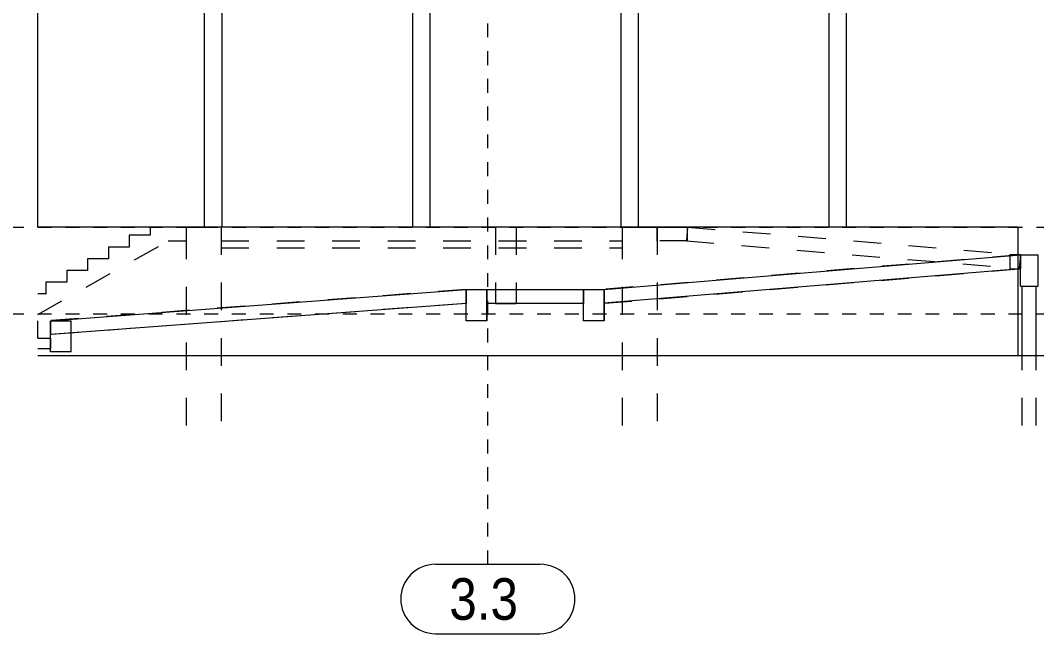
# Model space of a CAD drawing. Header units: millimetres. Extents: x 652937 to 1670132, y 1473552 to 2851037.
# Drawn here: x 663580.34 to 663594.99, y 1524519.41 to 1524528.25 of the extents above; entities that cross this region are included whole.
import ezdxf

# ---------------------------------------------------------------- set-up
doc = ezdxf.new("R2010")
doc.units = ezdxf.units.MM
for name, pattern in [('XKITLINE00', [0]), ('XKITLINE01', [4, 1, -1, 1, -1]), ('XKITLINE02', [4, 2, -2])]:
    doc.linetypes.add(name, pattern=pattern)
doc.layers.add('Part', color=7, linetype='Continuous', lineweight=0)
doc.layers.add('S-GRID', color=7, linetype='Continuous', lineweight=9)
doc.styles.add('Arial', font='arial.ttf')

# ---------------------------------------------------------------- blocks, each defined once
blk = doc.blocks.new('*A39414465')
at = {"layer": 'S-GRID', "color": 7, "linetype": 'XKITLINE01', "lineweight": 0}
blk.add_line((-30.905117, -124.470099), (129.806536, -124.470099), dxfattribs=at)
blk = doc.blocks.new('*A39424466')
at = {"layer": 'S-GRID', "color": 7, "linetype": 'XKITLINE01', "lineweight": 0}
blk.add_line((-30.905117, -130.720099), (129.806536, -130.720099), dxfattribs=at)
blk = doc.blocks.new('*A39924516')
at = {"layer": 'Part', "color": 7, "linetype": 'XKITLINE00', "lineweight": 0}
blk.add_line((-20.905117, -133.720099), (112.656327, -133.720099), dxfattribs=at)
blk = doc.blocks.new('*A40024526')
at = {"layer": 'Part', "color": 7, "linetype": 'XKITLINE00', "lineweight": 0}
for p, q in [((49.747408, -124.470099), (-20.905117, -124.470099)), ((49.747408, -124.470099), (49.746907, -124.470099)), ((49.746907, -124.470099), (49.746907, -126.485988)), ((49.747408, -124.470099), (49.747408, -126.470099)), ((49.746907, -127.489435), (49.746907, -133.720099)), ((49.747408, -127.489428), (49.747408, -133.720099))]:
    blk.add_line(p, q, dxfattribs=at)
at = {"layer": 'Part', "color": 7, "linetype": 'XKITLINE02', "lineweight": 0}
for p, q in [((49.746907, -126.485988), (49.746907, -127.489435)), ((49.747408, -126.470099), (49.747408, -127.489428)), ((-20.905117, -133.720099), (49.747408, -133.720099)), ((49.746907, -133.720099), (49.747408, -133.720099))]:
    blk.add_line(p, q, dxfattribs=at)
blk = doc.blocks.new('*A40104534')
at = {"layer": 'Part', "color": 7, "linetype": 'XKITLINE00', "lineweight": 0}
for p, q in [((-19.995338, -131.220099), (9.979665, -128.970099)), ((9.979665, -128.970099), (9.979665, -129.970099)), ((9.979665, -129.970099), (-19.995338, -132.220099)), ((-19.995338, -132.220099), (-19.995338, -131.220099))]:
    blk.add_line(p, q, dxfattribs=at)
at = {"layer": 'Part', "color": 7, "linetype": 'XKITLINE02', "lineweight": 0}
for p, q in [((9.980083, -128.970099), (-19.994919, -131.220099)), ((9.980083, -128.970099), (9.979665, -128.970099)), ((9.980083, -128.970099), (9.980083, -129.970099)), ((9.980083, -129.970099), (-19.994919, -132.220099)), ((9.980083, -129.970099), (9.979665, -129.970099)), ((-19.994919, -131.220099), (-19.995338, -131.220099)), ((-19.994919, -131.220099), (-19.994919, -132.220099)), ((-19.994919, -132.220099), (-19.995338, -132.220099))]:
    blk.add_line(p, q, dxfattribs=at)
blk = doc.blocks.new('*A40254549')
at = {"layer": 'Part', "color": 7, "linetype": 'XKITLINE02', "lineweight": 0}
for p, q in [((-12.812607, -124.470099), (-12.812268, -124.470099)), ((-10.177593, -124.470099), (-12.812607, -124.470099)), ((-12.812607, -124.470099), (-12.812607, -125.063849)), ((-10.177593, -124.470099), (-10.177255, -124.470099)), ((-10.177593, -125.470099), (-10.177593, -124.470099)), ((-14.312607, -125.063849), (-14.312268, -125.063849)), ((-12.812607, -125.063849), (-14.312607, -125.063849)), ((-14.312607, -125.063849), (-14.312607, -125.907599)), ((-12.812607, -125.063849), (-12.812268, -125.063849)), ((-20.905117, -130.763234), (-11.495101, -125.470099)), ((-15.812607, -125.907599), (-15.812268, -125.907599)), ((-14.312607, -125.907599), (-15.812607, -125.907599)), ((-15.812607, -125.907599), (-15.812607, -126.751349)), ((-14.312607, -125.907599), (-14.312268, -125.907599)), ((-11.495101, -125.470099), (-10.177593, -125.470099)), ((-10.177593, -125.470099), (-10.177255, -125.470099)), ((-17.312607, -126.751349), (-17.312268, -126.751349)), ((-15.812607, -126.751349), (-17.312607, -126.751349)), ((-17.312607, -126.751349), (-17.312607, -127.595099)), ((-15.812607, -126.751349), (-15.812268, -126.751349)), ((-18.812606, -127.595099), (-18.812268, -127.595099)), ((-17.312607, -127.595099), (-18.812606, -127.595099)), ((-18.812606, -127.595099), (-18.812606, -128.438849)), ((-17.312607, -127.595099), (-17.312268, -127.595099)), ((-20.312606, -128.438849), (-20.312268, -128.438849)), ((-18.812606, -128.438849), (-20.312606, -128.438849)), ((-20.312606, -128.438849), (-20.312606, -129.282599)), ((-18.812606, -128.438849), (-18.812268, -128.438849)), ((-20.312606, -129.282599), (-20.905117, -129.282599)), ((-20.312606, -129.282599), (-20.312268, -129.282599))]:
    blk.add_line(p, q, dxfattribs=at)
blk = doc.blocks.new('*A40274551')
at = {"layer": 'S-GRID', "color": 7, "linetype": 'XKITLINE01', "lineweight": 0}
blk.add_line((11.546889, -148.786781), (11.546889, -44.620099), dxfattribs=at)
at = {"layer": 'S-GRID', "color": 7, "style": 'Arial', "width": 0.85}
blk.add_text('3.3', height=3, dxfattribs=at).set_placement((8.765883, -152.786781))
blk = doc.blocks.new('*A40854609')
at = {"layer": 'Part', "color": 7, "linetype": 'XKITLINE00', "lineweight": 0}
for p, q in [((-20.905117, -131.220099), (-20.894919, -131.220099)), ((-20.895338, -132.470021), (-20.895338, -131.220099)), ((-20.894919, -132.470021), (-20.894919, -131.220099)), ((-20.895338, -132.470021), (-19.995338, -132.470021)), ((-19.995338, -132.470021), (-19.995338, -133.220099)), ((-20.905117, -133.220099), (-19.995338, -133.220099))]:
    blk.add_line(p, q, dxfattribs=at)
at = {"layer": 'Part', "color": 7, "linetype": 'XKITLINE02', "lineweight": 0}
for p, q in [((-19.994919, -132.470021), (-19.995338, -132.470021)), ((-19.995338, -132.470021), (-19.994919, -132.470021)), ((-19.994919, -132.470021), (-19.994919, -133.220099)), ((-19.994919, -133.220099), (-19.995338, -133.220099))]:
    blk.add_line(p, q, dxfattribs=at)
blk = doc.blocks.new('*A40864610')
at = {"layer": 'Part', "color": 7, "linetype": 'XKITLINE00', "lineweight": 0}
for p, q in [((-19.995338, -133.470099), (-19.995338, -131.220099)), ((-19.995338, -131.220099), (-18.495338, -131.220099)), ((-18.495338, -133.470099), (-18.495338, -131.220099)), ((-18.494919, -133.470099), (-18.494919, -132.107474)), ((-18.495338, -133.470099), (-19.995338, -133.470099)), ((-18.494919, -133.470099), (-18.495338, -133.470099))]:
    blk.add_line(p, q, dxfattribs=at)
at = {"layer": 'Part', "color": 7, "linetype": 'XKITLINE02', "lineweight": 0}
for p, q in [((-19.994919, -133.470099), (-19.994919, -131.220099)), ((-18.495338, -131.220099), (-18.494919, -131.220099)), ((-18.494919, -132.107474), (-18.494919, -131.220099)), ((-18.495338, -133.470099), (-18.494919, -133.470099))]:
    blk.add_line(p, q, dxfattribs=at)
blk = doc.blocks.new('*A40874611')
at = {"layer": 'Part', "color": 7, "linetype": 'XKITLINE00', "lineweight": 0}
for p, q in [((-20.902952, -108.220099), (-20.905117, -108.220099)), ((-20.902702, -108.220099), (-20.902952, -108.220099)), ((-20.902952, -108.220099), (-20.902702, -108.220099)), ((-20.902952, -124.470099), (-20.902952, -108.220099)), ((-20.902702, -124.470099), (-20.902702, -108.220099))]:
    blk.add_line(p, q, dxfattribs=at)
at = {"layer": 'Part', "color": 7, "linetype": 'XKITLINE02', "lineweight": 0}
for p, q in [((-20.902952, -108.220099), (-20.905117, -108.220099)), ((-20.905117, -124.470099), (-20.902702, -124.470099)), ((-20.902952, -124.470099), (-20.905117, -124.470099)), ((-20.902702, -124.470099), (-20.902952, -124.470099))]:
    blk.add_line(p, q, dxfattribs=at)
blk = doc.blocks.new('*A41044628')
at = {"layer": 'Part', "color": 7, "linetype": 'XKITLINE00', "lineweight": 0}
for p, q in [((-8.878107, -124.470099), (-8.878107, -99.720099)), ((-7.628107, -99.720099), (-8.878107, -99.720099)), ((-7.628107, -99.720099), (-7.628107, -105.231116)), ((-7.628107, -107.831116), (-7.628107, -124.470099)), ((-7.627707, -108.470099), (-7.627707, -124.470099)), ((-7.628107, -124.470099), (-8.878107, -124.470099))]:
    blk.add_line(p, q, dxfattribs=at)
at = {"layer": 'Part', "color": 7, "linetype": 'XKITLINE02', "lineweight": 0}
for p, q in [((-8.877707, -124.470099), (-8.877707, -99.720099)), ((-7.627707, -99.720099), (-7.628107, -99.720099)), ((-7.627707, -99.720099), (-7.627707, -108.470099)), ((-7.628107, -105.231116), (-7.628107, -107.831116)), ((-7.627707, -124.470099), (-7.628107, -124.470099))]:
    blk.add_line(p, q, dxfattribs=at)
blk = doc.blocks.new('*A41334657')
at = {"layer": 'Part', "color": 7, "linetype": 'XKITLINE02', "lineweight": 0}
for p, q in [((-7.677607, -124.470099), (-7.677607, -125.970099)), ((21.247733, -124.470099), (-7.677607, -124.470099)), ((21.247393, -125.970099), (21.247393, -124.470099)), ((-7.677607, -125.970099), (21.247733, -125.970099))]:
    blk.add_line(p, q, dxfattribs=at)
blk = doc.blocks.new('*A41404664')
at = {"layer": 'Part', "color": 7, "linetype": 'XKITLINE02', "lineweight": 0}
for p, q in [((25.939022, -124.470099), (25.855977, -125.466645)), ((25.939022, -124.470099), (49.747408, -126.454132)), ((25.939022, -124.470099), (25.939362, -124.470099)), ((25.855977, -125.466645), (49.855971, -127.466645)), ((25.855977, -125.466645), (25.856317, -125.466645)), ((49.939016, -126.470099), (49.855971, -127.466645)), ((49.938099, -126.470023), (49.939016, -126.470099)), ((49.939016, -126.470099), (49.939357, -126.470099)), ((49.855971, -127.466645), (49.856312, -127.466645))]:
    blk.add_line(p, q, dxfattribs=at)
at = {"layer": 'Part', "color": 7, "linetype": 'XKITLINE00', "lineweight": 0}
blk.add_line((49.747408, -126.454132), (49.938099, -126.470023), dxfattribs=at)
blk = doc.blocks.new('*A41424666')
at = {"layer": 'Part', "color": 7, "linetype": 'XKITLINE02', "lineweight": 0}
for p, q in [((13.59772, -124.470099), (12.097381, -124.470099)), ((12.097381, -124.470099), (12.097381, -129.970099)), ((13.597381, -124.470099), (13.597381, -129.970099)), ((12.097381, -129.970099), (13.59772, -129.970099))]:
    blk.add_line(p, q, dxfattribs=at)
blk = doc.blocks.new('*A41434667')
at = {"layer": 'Part', "color": 7, "linetype": 'XKITLINE02', "lineweight": 0}
for p, q in [((-7.677607, -124.470099), (-7.677607, -125.470099)), ((21.247732, -124.470099), (-7.677607, -124.470099)), ((21.247392, -125.470099), (21.247392, -124.470099)), ((-7.677607, -125.470099), (21.247732, -125.470099))]:
    blk.add_line(p, q, dxfattribs=at)
blk = doc.blocks.new('*A41474671')
at = {"layer": 'Part', "color": 7, "linetype": 'XKITLINE02', "lineweight": 0}
for p, q in [((23.747738, -124.470099), (23.747399, -124.470099)), ((23.747399, -124.470099), (25.939362, -124.470099)), ((23.747399, -125.470099), (23.747399, -124.470099)), ((25.939022, -125.470099), (25.939022, -124.470099)), ((25.939022, -125.470099), (23.747399, -125.470099)), ((25.9393, -125.470099), (25.939022, -125.470099)), ((25.939362, -125.470099), (25.9393, -125.470099))]:
    blk.add_line(p, q, dxfattribs=at)
blk = doc.blocks.new('*A41504674')
at = {"layer": 'S-GRID', "color": 7, "linetype": 'XKITLINE00', "lineweight": 0}
for p, q in [((7.765883, -148.786781), (15.327895, -148.786781)), ((7.765883, -153.786781), (15.327895, -153.786781))]:
    blk.add_line(p, q, dxfattribs=at)
for centre, start, end in [((7.765883, -151.286781), 90, 270), ((15.327895, -151.286781), 270, 90)]:
    blk.add_arc(centre, 2.5, start, end, dxfattribs=at)
blk = doc.blocks.new('*A41534677')
at = {"layer": 'Part', "color": 7, "linetype": 'XKITLINE02', "lineweight": 0}
for p, q in [((-10.177268, -124.470099), (-10.177607, -124.470099)), ((-10.177607, -124.470099), (-7.677607, -124.470099)), ((-10.177607, -138.786781), (-10.177607, -124.470099)), ((-7.677607, -124.470099), (-7.677268, -124.470099)), ((-7.677607, -124.470099), (-7.677607, -138.786781))]:
    blk.add_line(p, q, dxfattribs=at)
blk = doc.blocks.new('*A41544678')
at = {"layer": 'Part', "color": 7, "linetype": 'XKITLINE02', "lineweight": 0}
for p, q in [((21.247733, -124.470099), (21.247393, -124.470099)), ((21.247393, -124.470099), (23.747393, -124.470099)), ((21.247393, -138.786781), (21.247393, -124.470099)), ((23.747393, -124.470099), (23.747733, -124.470099)), ((23.747393, -124.470099), (23.747393, -138.786781))]:
    blk.add_line(p, q, dxfattribs=at)
blk = doc.blocks.new('*A41554679')
at = {"layer": 'Part', "color": 7, "linetype": 'XKITLINE00', "lineweight": 0}
for p, q in [((49.938099, -128.720099), (49.938099, -126.470099)), ((49.938099, -126.470099), (51.189357, -126.470099)), ((51.188099, -126.470099), (51.188099, -128.720099)), ((49.938099, -128.720099), (51.188099, -128.720099)), ((51.188099, -128.720099), (51.189357, -128.720099))]:
    blk.add_line(p, q, dxfattribs=at)
at = {"layer": 'Part', "color": 7, "linetype": 'XKITLINE02', "lineweight": 0}
for p, q in [((49.938099, -126.470099), (49.938769, -126.470099)), ((49.938769, -126.470099), (49.939357, -126.470099))]:
    blk.add_line(p, q, dxfattribs=at)
blk = doc.blocks.new('*A41564680')
at = {"layer": 'Part', "color": 7, "linetype": 'XKITLINE00', "lineweight": 0}
for p, q in [((49.938099, -126.470099), (49.18876, -126.470099)), ((49.18876, -126.470099), (49.18876, -126.532371))]:
    blk.add_line(p, q, dxfattribs=at)
at = {"layer": 'Part', "color": 7, "linetype": 'XKITLINE02', "lineweight": 0}
for p, q in [((49.18876, -126.532371), (49.18876, -127.470099)), ((49.189261, -126.470099), (49.189261, -127.470099)), ((49.938099, -126.470099), (49.938515, -126.470099)), ((49.939269, -126.470099), (49.938099, -126.470099)), ((49.938515, -126.470099), (49.938769, -126.470099)), ((49.938769, -126.470099), (49.939269, -126.470099)), ((49.938769, -127.470099), (49.938769, -126.470099)), ((49.939269, -127.470099), (49.939269, -126.470099)), ((49.18876, -127.470099), (49.939269, -127.470099))]:
    blk.add_line(p, q, dxfattribs=at)
blk = doc.blocks.new('*A41594683')
at = {"layer": 'Part', "color": 7, "linetype": 'XKITLINE00', "lineweight": 0}
for p, q in [((19.938099, -128.963184), (49.938099, -126.470099)), ((49.938099, -126.470099), (49.938099, -127.473546)), ((49.938099, -127.473546), (19.937835, -129.966652)), ((19.937835, -129.966652), (19.938099, -128.963184))]:
    blk.add_line(p, q, dxfattribs=at)
at = {"layer": 'Part', "color": 7, "linetype": 'XKITLINE02', "lineweight": 0}
for p, q in [((49.938515, -126.470099), (19.938516, -128.963184)), ((49.938515, -126.470099), (49.938099, -126.470099)), ((49.938516, -127.473546), (49.938515, -126.470099)), ((19.938289, -129.966649), (49.938516, -127.473546)), ((49.938516, -127.473546), (49.938099, -127.473546)), ((19.938516, -128.963184), (19.938099, -128.963184)), ((19.938289, -129.966649), (19.938516, -128.963184)), ((19.938289, -129.966649), (19.937835, -129.966652))]:
    blk.add_line(p, q, dxfattribs=at)
blk = doc.blocks.new('*A42114735')
at = {"layer": 'Part', "color": 7, "linetype": 'XKITLINE00', "lineweight": 0}
for p, q in [((18.438099, -131.220099), (18.438099, -128.970099)), ((18.438099, -128.970099), (19.938099, -128.970099)), ((19.938099, -131.220099), (19.938099, -128.970099)), ((19.938516, -129.966596), (19.938516, -131.220099)), ((19.938099, -131.220099), (18.438099, -131.220099)), ((19.938516, -131.220099), (19.938099, -131.220099))]:
    blk.add_line(p, q, dxfattribs=at)
at = {"layer": 'Part', "color": 7, "linetype": 'XKITLINE02', "lineweight": 0}
for p, q in [((18.438516, -131.220099), (18.438516, -128.970099)), ((19.938099, -128.970099), (19.938516, -128.970099)), ((19.938516, -128.970099), (19.938516, -129.966596)), ((19.938516, -131.220099), (19.938099, -131.220099))]:
    blk.add_line(p, q, dxfattribs=at)
blk = doc.blocks.new('*A42124736')
at = {"layer": 'Part', "color": 7, "linetype": 'XKITLINE00', "lineweight": 0}
for p, q in [((11.479665, -128.970099), (18.438099, -128.970099)), ((11.479665, -129.970099), (11.479665, -128.970099)), ((18.438099, -128.970099), (18.438099, -129.970099)), ((18.438099, -129.970099), (11.479665, -129.970099))]:
    blk.add_line(p, q, dxfattribs=at)
at = {"layer": 'Part', "color": 7, "linetype": 'XKITLINE02', "lineweight": 0}
for p, q in [((11.480082, -129.970099), (11.480082, -128.970099)), ((18.438099, -128.970099), (18.438517, -128.970099)), ((18.438517, -128.970099), (18.438099, -128.970099)), ((18.438517, -128.970099), (18.438517, -129.970099)), ((18.438517, -129.970099), (18.438099, -129.970099))]:
    blk.add_line(p, q, dxfattribs=at)
blk = doc.blocks.new('*A42134737')
at = {"layer": 'Part', "color": 7, "linetype": 'XKITLINE00', "lineweight": 0}
for p, q in [((9.979665, -131.220099), (9.979665, -128.970099)), ((9.979665, -128.970099), (11.479665, -128.970099)), ((11.479665, -131.220099), (11.479665, -128.970099)), ((11.480083, -129.970099), (11.480083, -131.220099)), ((11.479665, -131.220099), (9.979665, -131.220099)), ((11.480083, -131.220099), (11.479665, -131.220099))]:
    blk.add_line(p, q, dxfattribs=at)
at = {"layer": 'Part', "color": 7, "linetype": 'XKITLINE02', "lineweight": 0}
for p, q in [((9.980083, -131.220099), (9.980083, -128.970099)), ((11.479665, -128.970099), (11.480083, -128.970099)), ((11.480083, -128.970099), (11.480083, -129.970099)), ((11.480083, -131.220099), (11.479665, -131.220099))]:
    blk.add_line(p, q, dxfattribs=at)
blk = doc.blocks.new('*A42144738')
at = {"layer": 'Part', "color": 7, "linetype": 'XKITLINE00', "lineweight": 0}
for p, q in [((6.121892, -99.720099), (6.121892, -106.119092)), ((7.371892, -99.720099), (6.121892, -99.720099)), ((7.371892, -99.720099), (7.371892, -105.231116)), ((6.121892, -106.901739), (6.121892, -124.470099)), ((7.371892, -107.831116), (7.371892, -124.470099)), ((7.372293, -108.470099), (7.372293, -124.470099)), ((7.371892, -124.470099), (6.121892, -124.470099))]:
    blk.add_line(p, q, dxfattribs=at)
at = {"layer": 'Part', "color": 7, "linetype": 'XKITLINE02', "lineweight": 0}
for p, q in [((6.122293, -99.720099), (6.122293, -124.470099)), ((7.372293, -99.720099), (7.371892, -99.720099)), ((7.372293, -99.720099), (7.372293, -108.470099)), ((7.371892, -105.231116), (7.371892, -107.831116)), ((6.121892, -106.119092), (6.121892, -106.901739)), ((7.372293, -124.470099), (7.371892, -124.470099))]:
    blk.add_line(p, q, dxfattribs=at)
blk = doc.blocks.new('*A42204744')
at = {"layer": 'Part', "color": 7, "linetype": 'XKITLINE00', "lineweight": 0}
for p, q in [((50.071871, -133.720099), (50.071871, -128.720099)), ((51.071871, -133.720099), (51.071871, -128.720099)), ((51.072071, -133.720099), (51.072071, -128.720099))]:
    blk.add_line(p, q, dxfattribs=at)
at = {"layer": 'Part', "color": 7, "linetype": 'XKITLINE02', "lineweight": 0}
for p, q in [((50.072071, -128.720099), (50.071871, -128.720099)), ((50.071871, -128.720099), (51.072071, -128.720099)), ((50.072071, -138.786781), (50.072071, -128.720099)), ((50.071871, -138.786781), (50.071871, -133.720099)), ((51.071871, -138.786781), (51.071871, -133.720099)), ((51.072071, -138.786781), (51.072071, -133.720099))]:
    blk.add_line(p, q, dxfattribs=at)
blk = doc.blocks.new('*A42274751')
at = {"layer": 'Part', "color": 7, "linetype": 'XKITLINE00', "lineweight": 0}
for p, q in [((21.121892, -99.720099), (21.121892, -106.119092)), ((22.371892, -99.720099), (21.121892, -99.720099)), ((22.371892, -99.720099), (22.371892, -105.231116)), ((21.121892, -106.901739), (21.121892, -124.470099)), ((22.371892, -107.831116), (22.371892, -124.470099)), ((22.372293, -108.470099), (22.372293, -124.470099)), ((22.371892, -124.470099), (21.121892, -124.470099))]:
    blk.add_line(p, q, dxfattribs=at)
at = {"layer": 'Part', "color": 7, "linetype": 'XKITLINE02', "lineweight": 0}
for p, q in [((21.122293, -99.720099), (21.122293, -124.470099)), ((22.372293, -99.720099), (22.371892, -99.720099)), ((22.372293, -99.720099), (22.372293, -108.470099)), ((22.371892, -105.231116), (22.371892, -107.831116)), ((21.121892, -106.119092), (21.121892, -106.901739)), ((22.372293, -124.470099), (22.371892, -124.470099))]:
    blk.add_line(p, q, dxfattribs=at)
blk = doc.blocks.new('*A42284752')
at = {"layer": 'Part', "color": 7, "linetype": 'XKITLINE00', "lineweight": 0}
for p, q in [((36.121892, -99.720099), (36.121892, -106.119092)), ((37.371892, -99.720099), (36.121892, -99.720099)), ((37.371892, -99.720099), (37.371892, -105.231116)), ((36.121892, -106.901739), (36.121892, -124.470099)), ((37.371892, -107.831116), (37.371892, -124.470099)), ((37.372292, -108.470099), (37.372292, -124.470099)), ((37.371892, -124.470099), (36.121892, -124.470099))]:
    blk.add_line(p, q, dxfattribs=at)
at = {"layer": 'Part', "color": 7, "linetype": 'XKITLINE02', "lineweight": 0}
for p, q in [((36.122292, -99.720099), (36.122292, -124.470099)), ((37.372292, -99.720099), (37.371892, -99.720099)), ((37.372292, -99.720099), (37.372292, -108.470099)), ((37.371892, -105.231116), (37.371892, -107.831116)), ((36.121892, -106.119092), (36.121892, -106.901739)), ((37.372292, -124.470099), (37.371892, -124.470099))]:
    blk.add_line(p, q, dxfattribs=at)

msp = doc.modelspace()

# ---------------------------------------------------------------- block references
at = {"color": 7, "lineweight": 0, "xscale": 0.2, "yscale": 0.2, "zscale": 0.2}
for name in ['*A40274551', '*A41044628', '*A42144738', '*A42274751', '*A42284752', '*A40874611', '*A39414465', '*A40024526', '*A40254549', '*A41534677', '*A41334657', '*A41434667', '*A41424666', '*A41544678', '*A41474671', '*A41404664', '*A41594683', '*A41564680', '*A41554679', '*A42204744', '*A39424466', '*A40104534', '*A42134737', '*A42124736', '*A42114735', '*A40854609', '*A40864610', '*A39924516', '*A41504674']:
    msp.add_blockref(name, (663584.7698, 1524550.1643), dxfattribs=at)

doc.saveas('drawing.dxf')
